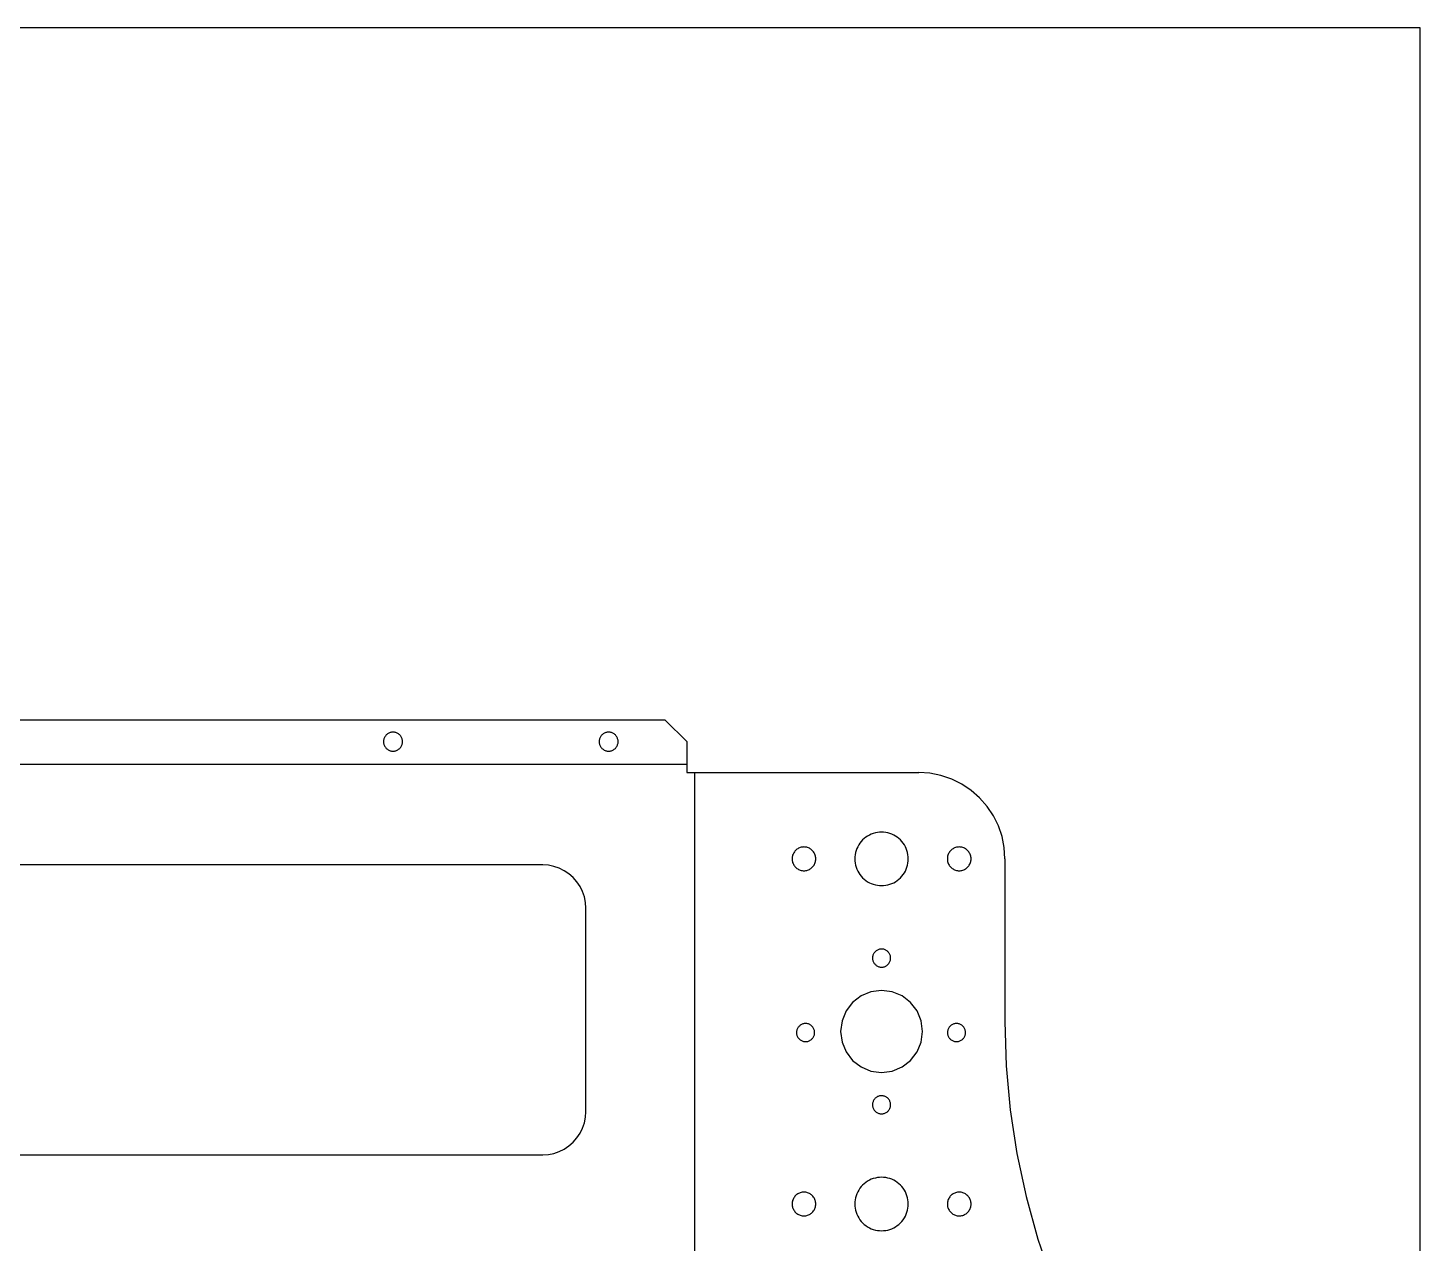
# Model space of a CAD drawing. Header units: millimetres. Extents: x -200 to 3600, y -1100 to 300.
# Drawn here: x 977.2 to 1300, y 18.3 to 300 of the extents above; entities that cross this region are included whole.
import ezdxf

# ---------------------------------------------------------------- set-up
doc = ezdxf.new("R2010")
doc.units = ezdxf.units.MM
doc.layers.get('0').update_dxf_attribs({"linetype": 'CONTINUOUS', "lineweight": 25, "true_color": 0xffffff})
doc.layers.add('Layer0', color=7, linetype='CONTINUOUS', true_color=0xffffff)

msp = doc.modelspace()

# ---------------------------------------------------------------- linework, layer by layer
for p, q in [((1300, 300), (600, 300)), ((1300, -1100), (1300, 300))]:
    msp.add_line(p, q)
at = {"layer": 'Layer0'}
for p, q in [((1124.95, 139.56), (748.15, 139.56)), ((1129.95, 134.56), (1124.95, 139.56)), ((1059.96, 135.71), (1059.87, 135.55)), ((1060.05, 135.85), (1059.96, 135.71)), ((1060.16, 135.98), (1060.05, 135.85)), ((1060.28, 136.11), (1060.16, 135.98)), ((1060.4, 136.23), (1060.28, 136.11)), ((1060.54, 136.34), (1060.4, 136.23)), ((1060.68, 136.43), (1060.54, 136.34)), ((1060.83, 136.52), (1060.68, 136.43)), ((1060.99, 136.59), (1060.83, 136.52)), ((1061.15, 136.65), (1060.99, 136.59)), ((1061.32, 136.7), (1061.15, 136.65)), ((1061.49, 136.73), (1061.32, 136.7)), ((1061.66, 136.75), (1061.49, 136.73)), ((1061.83, 136.76), (1061.66, 136.75)), ((1062, 136.75), (1061.83, 136.76)), ((1062.18, 136.73), (1062, 136.75)), ((1062.35, 136.7), (1062.18, 136.73)), ((1062.51, 136.65), (1062.35, 136.7)), ((1062.67, 136.59), (1062.51, 136.65)), ((1062.83, 136.52), (1062.67, 136.59)), ((1062.98, 136.43), (1062.83, 136.52)), ((1063.13, 136.34), (1062.98, 136.43)), ((1063.26, 136.23), (1063.13, 136.34)), ((1063.39, 136.11), (1063.26, 136.23)), ((1063.5, 135.98), (1063.39, 136.11)), ((1063.61, 135.85), (1063.5, 135.98)), ((1063.71, 135.71), (1063.61, 135.85)), ((1063.79, 135.55), (1063.71, 135.71)), ((1109.96, 135.71), (1109.87, 135.55)), ((1110.05, 135.85), (1109.96, 135.71)), ((1110.16, 135.98), (1110.05, 135.85)), ((1110.28, 136.11), (1110.16, 135.98)), ((1110.4, 136.23), (1110.28, 136.11)), ((1110.54, 136.34), (1110.4, 136.23)), ((1110.68, 136.43), (1110.54, 136.34)), ((1110.83, 136.52), (1110.68, 136.43)), ((1110.99, 136.59), (1110.83, 136.52)), ((1111.15, 136.65), (1110.99, 136.59)), ((1111.32, 136.7), (1111.15, 136.65)), ((1111.49, 136.73), (1111.32, 136.7)), ((1111.66, 136.75), (1111.49, 136.73)), ((1111.83, 136.76), (1111.66, 136.75)), ((1112, 136.75), (1111.83, 136.76)), ((1112.18, 136.73), (1112, 136.75)), ((1112.35, 136.7), (1112.18, 136.73)), ((1112.51, 136.65), (1112.35, 136.7)), ((1112.67, 136.59), (1112.51, 136.65)), ((1112.83, 136.52), (1112.67, 136.59)), ((1112.98, 136.43), (1112.83, 136.52)), ((1113.13, 136.34), (1112.98, 136.43)), ((1113.26, 136.23), (1113.13, 136.34)), ((1113.39, 136.11), (1113.26, 136.23)), ((1113.5, 135.98), (1113.39, 136.11)), ((1113.61, 135.85), (1113.5, 135.98)), ((1113.71, 135.71), (1113.61, 135.85)), ((1113.79, 135.55), (1113.71, 135.71)), ((1059.64, 134.73), (1059.63, 134.56)), ((1059.63, 134.56), (1059.64, 134.38)), ((1059.66, 134.9), (1059.64, 134.73)), ((1059.64, 134.38), (1059.66, 134.21)), ((1059.69, 135.07), (1059.66, 134.9)), ((1059.66, 134.21), (1059.69, 134.04)), ((1059.74, 135.24), (1059.69, 135.07)), ((1059.69, 134.04), (1059.74, 133.88)), ((1059.8, 135.4), (1059.74, 135.24)), ((1059.74, 133.88), (1059.8, 133.71)), ((1059.87, 135.55), (1059.8, 135.4)), ((1059.8, 133.71), (1059.87, 133.56)), ((1059.87, 133.56), (1059.96, 133.41)), ((1059.96, 133.41), (1060.05, 133.26)), ((1060.05, 133.26), (1060.16, 133.13)), ((1060.16, 133.13), (1060.28, 133)), ((1060.28, 133), (1060.4, 132.88)), ((1060.4, 132.88), (1060.54, 132.78)), ((1060.54, 132.78), (1060.68, 132.68)), ((1060.68, 132.68), (1060.83, 132.6)), ((1060.83, 132.6), (1060.99, 132.52)), ((1060.99, 132.52), (1061.15, 132.46)), ((1061.15, 132.46), (1061.32, 132.42)), ((1061.32, 132.42), (1061.49, 132.38)), ((1061.49, 132.38), (1061.66, 132.36)), ((1062, 132.36), (1062.18, 132.38)), ((1062.18, 132.38), (1062.35, 132.42)), ((1062.35, 132.42), (1062.51, 132.46)), ((1062.51, 132.46), (1062.67, 132.52)), ((1062.67, 132.52), (1062.83, 132.6)), ((1062.83, 132.6), (1062.98, 132.68)), ((1062.98, 132.68), (1063.13, 132.78)), ((1063.13, 132.78), (1063.26, 132.88)), ((1063.26, 132.88), (1063.39, 133)), ((1063.39, 133), (1063.5, 133.13)), ((1063.5, 133.13), (1063.61, 133.26)), ((1063.61, 133.26), (1063.71, 133.41)), ((1063.71, 133.41), (1063.79, 133.56)), ((1063.86, 135.4), (1063.79, 135.55)), ((1063.79, 133.56), (1063.86, 133.71)), ((1063.92, 135.24), (1063.86, 135.4)), ((1063.86, 133.71), (1063.92, 133.88)), ((1063.97, 135.07), (1063.92, 135.24)), ((1063.92, 133.88), (1063.97, 134.04)), ((1064, 134.9), (1063.97, 135.07)), ((1063.97, 134.04), (1064, 134.21)), ((1064.03, 134.73), (1064, 134.9)), ((1064, 134.21), (1064.03, 134.38)), ((1064.03, 134.56), (1064.03, 134.73)), ((1064.03, 134.38), (1064.03, 134.56)), ((1109.64, 134.73), (1109.63, 134.56)), ((1109.63, 134.56), (1109.64, 134.38)), ((1109.66, 134.9), (1109.64, 134.73)), ((1109.64, 134.38), (1109.66, 134.21)), ((1109.69, 135.07), (1109.66, 134.9)), ((1109.66, 134.21), (1109.69, 134.04)), ((1109.74, 135.24), (1109.69, 135.07)), ((1109.69, 134.04), (1109.74, 133.88)), ((1109.8, 135.4), (1109.74, 135.24)), ((1109.74, 133.88), (1109.8, 133.71)), ((1109.87, 135.55), (1109.8, 135.4)), ((1109.8, 133.71), (1109.87, 133.56)), ((1109.87, 133.56), (1109.96, 133.41)), ((1109.96, 133.41), (1110.05, 133.26)), ((1110.05, 133.26), (1110.16, 133.13)), ((1110.16, 133.13), (1110.28, 133)), ((1110.28, 133), (1110.4, 132.88)), ((1110.4, 132.88), (1110.54, 132.78)), ((1110.54, 132.78), (1110.68, 132.68)), ((1110.68, 132.68), (1110.83, 132.6)), ((1110.83, 132.6), (1110.99, 132.52)), ((1110.99, 132.52), (1111.15, 132.46)), ((1111.15, 132.46), (1111.32, 132.42)), ((1111.32, 132.42), (1111.49, 132.38)), ((1111.49, 132.38), (1111.66, 132.36)), ((1112, 132.36), (1112.18, 132.38)), ((1112.18, 132.38), (1112.35, 132.42)), ((1112.35, 132.42), (1112.51, 132.46)), ((1112.51, 132.46), (1112.67, 132.52)), ((1112.67, 132.52), (1112.83, 132.6)), ((1112.83, 132.6), (1112.98, 132.68)), ((1112.98, 132.68), (1113.13, 132.78)), ((1113.13, 132.78), (1113.26, 132.88)), ((1113.26, 132.88), (1113.39, 133)), ((1113.39, 133), (1113.5, 133.13)), ((1113.5, 133.13), (1113.61, 133.26)), ((1113.61, 133.26), (1113.71, 133.41)), ((1113.71, 133.41), (1113.79, 133.56)), ((1113.86, 135.4), (1113.79, 135.55)), ((1113.79, 133.56), (1113.86, 133.71)), ((1113.92, 135.24), (1113.86, 135.4)), ((1113.86, 133.71), (1113.92, 133.88)), ((1113.97, 135.07), (1113.92, 135.24)), ((1113.92, 133.88), (1113.97, 134.04)), ((1114, 134.9), (1113.97, 135.07)), ((1113.97, 134.04), (1114, 134.21)), ((1114.03, 134.73), (1114, 134.9)), ((1114, 134.21), (1114.03, 134.38)), ((1114.03, 134.56), (1114.03, 134.73)), ((1114.03, 134.38), (1114.03, 134.56)), ((1129.95, 134.56), (1129.95, 129.27)), ((1129.95, 129.27), (743.15, 129.27)), ((1061.66, 132.36), (1061.83, 132.36)), ((1061.83, 132.36), (1062, 132.36)), ((1111.66, 132.36), (1111.83, 132.36)), ((1111.83, 132.36), (1112, 132.36)), ((1129.95, 129.27), (1129.95, 127.39)), ((1129.95, 127.39), (1131.83, 127.39)), ((1131.83, -222.61), (1131.83, 127.39)), ((1131.83, 127.39), (1183.72, 127.39)), ((1186.33, 127.22), (1183.72, 127.39)), ((1188.89, 126.7), (1186.33, 127.22)), ((1191.37, 125.86), (1188.89, 126.7)), ((1193.72, 124.71), (1191.37, 125.86)), ((1195.89, 123.25), (1193.72, 124.71)), ((1197.86, 121.53), (1195.89, 123.25)), ((1199.58, 119.56), (1197.86, 121.53)), ((1201.04, 117.39), (1199.58, 119.56)), ((1202.19, 115.04), (1201.04, 117.39)), ((1172.74, 113.11), (1172.3, 112.91)), ((1173.2, 113.28), (1172.74, 113.11)), ((1173.67, 113.41), (1173.2, 113.28)), ((1174.15, 113.51), (1173.67, 113.41)), ((1174.63, 113.57), (1174.15, 113.51)), ((1175.12, 113.59), (1174.63, 113.57)), ((1175.6, 113.57), (1175.12, 113.59)), ((1176.09, 113.51), (1175.6, 113.57)), ((1176.56, 113.41), (1176.09, 113.51)), ((1177.03, 113.28), (1176.56, 113.41)), ((1177.49, 113.11), (1177.03, 113.28)), ((1177.93, 112.91), (1177.49, 113.11)), ((1203.04, 112.56), (1202.19, 115.04)), ((1155.87, 109.84), (1155.68, 109.73)), ((1156.06, 109.93), (1155.87, 109.84)), ((1156.27, 110), (1156.06, 109.93)), ((1156.47, 110.06), (1156.27, 110)), ((1156.69, 110.1), (1156.47, 110.06)), ((1156.9, 110.13), (1156.69, 110.1)), ((1157.12, 110.14), (1156.9, 110.13)), ((1157.33, 110.13), (1157.12, 110.14)), ((1157.55, 110.1), (1157.33, 110.13)), ((1157.76, 110.06), (1157.55, 110.1)), ((1157.97, 110), (1157.76, 110.06)), ((1158.17, 109.93), (1157.97, 110)), ((1158.37, 109.84), (1158.17, 109.93)), ((1158.55, 109.73), (1158.37, 109.84)), ((1169.59, 110.2), (1169.39, 109.76)), ((1169.83, 110.63), (1169.59, 110.2)), ((1170.1, 111.03), (1169.83, 110.63)), ((1170.4, 111.41), (1170.1, 111.03)), ((1170.73, 111.77), (1170.4, 111.41)), ((1171.09, 112.1), (1170.73, 111.77)), ((1171.47, 112.4), (1171.09, 112.1)), ((1171.88, 112.67), (1171.47, 112.4)), ((1172.3, 112.91), (1171.88, 112.67)), ((1178.36, 112.67), (1177.93, 112.91)), ((1178.76, 112.4), (1178.36, 112.67)), ((1179.14, 112.1), (1178.76, 112.4)), ((1179.5, 111.77), (1179.14, 112.1)), ((1179.83, 111.41), (1179.5, 111.77)), ((1180.13, 111.03), (1179.83, 111.41)), ((1180.4, 110.63), (1180.13, 111.03)), ((1180.64, 110.2), (1180.4, 110.63)), ((1180.85, 109.76), (1180.64, 110.2)), ((1191.87, 109.84), (1191.68, 109.73)), ((1192.06, 109.93), (1191.87, 109.84)), ((1192.27, 110), (1192.06, 109.93)), ((1192.47, 110.06), (1192.27, 110)), ((1192.69, 110.1), (1192.47, 110.06)), ((1192.9, 110.13), (1192.69, 110.1)), ((1193.12, 110.14), (1192.9, 110.13)), ((1193.33, 110.13), (1193.12, 110.14)), ((1193.55, 110.1), (1193.33, 110.13)), ((1193.76, 110.06), (1193.55, 110.1)), ((1193.97, 110), (1193.76, 110.06)), ((1194.17, 109.93), (1193.97, 110)), ((1194.37, 109.84), (1194.17, 109.93)), ((1194.55, 109.73), (1194.37, 109.84)), ((1203.55, 110), (1203.04, 112.56)), ((1203.72, 107.39), (1203.55, 110)), ((1154.38, 107.6), (1154.37, 107.39)), ((1154.37, 107.39), (1154.38, 107.17)), ((1154.4, 107.82), (1154.38, 107.6)), ((1154.38, 107.17), (1154.4, 106.96)), ((1154.44, 108.03), (1154.4, 107.82)), ((1154.4, 106.96), (1154.44, 106.74)), ((1154.5, 108.24), (1154.44, 108.03)), ((1154.44, 106.74), (1154.5, 106.54)), ((1154.58, 108.44), (1154.5, 108.24)), ((1154.67, 108.63), (1154.58, 108.44)), ((1154.77, 108.82), (1154.67, 108.63)), ((1154.89, 109), (1154.77, 108.82)), ((1155.03, 109.17), (1154.89, 109)), ((1155.17, 109.33), (1155.03, 109.17)), ((1155.33, 109.48), (1155.17, 109.33)), ((1155.5, 109.61), (1155.33, 109.48)), ((1155.68, 109.73), (1155.5, 109.61)), ((1158.73, 109.61), (1158.55, 109.73)), ((1158.9, 109.48), (1158.73, 109.61)), ((1159.06, 109.33), (1158.9, 109.48)), ((1159.21, 109.17), (1159.06, 109.33)), ((1159.34, 109), (1159.21, 109.17)), ((1159.46, 108.82), (1159.34, 109)), ((1159.57, 108.63), (1159.46, 108.82)), ((1159.66, 108.44), (1159.57, 108.63)), ((1159.73, 108.24), (1159.66, 108.44)), ((1159.79, 108.03), (1159.73, 108.24)), ((1159.73, 106.54), (1159.79, 106.74)), ((1159.83, 107.82), (1159.79, 108.03)), ((1159.79, 106.74), (1159.83, 106.96)), ((1159.86, 107.6), (1159.83, 107.82)), ((1159.83, 106.96), (1159.86, 107.17)), ((1159.87, 107.39), (1159.86, 107.6)), ((1159.86, 107.17), (1159.87, 107.39)), ((1168.94, 107.87), (1168.92, 107.39)), ((1168.92, 107.39), (1168.94, 106.9)), ((1168.99, 108.36), (1168.94, 107.87)), ((1168.94, 106.9), (1168.99, 106.42)), ((1169.09, 108.83), (1168.99, 108.36)), ((1169.22, 109.3), (1169.09, 108.83)), ((1169.39, 109.76), (1169.22, 109.3)), ((1181.01, 109.3), (1180.85, 109.76)), ((1181.15, 108.83), (1181.01, 109.3)), ((1181.24, 108.36), (1181.15, 108.83)), ((1181.3, 107.87), (1181.24, 108.36)), ((1181.24, 106.42), (1181.3, 106.9)), ((1181.32, 107.39), (1181.3, 107.87)), ((1181.3, 106.9), (1181.32, 107.39)), ((1190.38, 107.6), (1190.37, 107.39)), ((1190.37, 107.39), (1190.38, 107.17)), ((1190.4, 107.82), (1190.38, 107.6)), ((1190.38, 107.17), (1190.4, 106.96)), ((1190.44, 108.03), (1190.4, 107.82)), ((1190.4, 106.96), (1190.44, 106.74)), ((1190.5, 108.24), (1190.44, 108.03)), ((1190.44, 106.74), (1190.5, 106.54)), ((1190.58, 108.44), (1190.5, 108.24)), ((1190.67, 108.63), (1190.58, 108.44)), ((1190.77, 108.82), (1190.67, 108.63)), ((1190.89, 109), (1190.77, 108.82)), ((1191.03, 109.17), (1190.89, 109)), ((1191.17, 109.33), (1191.03, 109.17)), ((1191.33, 109.48), (1191.17, 109.33)), ((1191.5, 109.61), (1191.33, 109.48)), ((1191.68, 109.73), (1191.5, 109.61)), ((1194.73, 109.61), (1194.55, 109.73)), ((1194.9, 109.48), (1194.73, 109.61)), ((1195.06, 109.33), (1194.9, 109.48)), ((1195.21, 109.17), (1195.06, 109.33)), ((1195.34, 109), (1195.21, 109.17)), ((1195.46, 108.82), (1195.34, 109)), ((1195.57, 108.63), (1195.46, 108.82)), ((1195.66, 108.44), (1195.57, 108.63)), ((1195.73, 108.24), (1195.66, 108.44)), ((1195.79, 108.03), (1195.73, 108.24)), ((1195.73, 106.54), (1195.79, 106.74)), ((1195.83, 107.82), (1195.79, 108.03)), ((1195.79, 106.74), (1195.83, 106.96)), ((1195.86, 107.6), (1195.83, 107.82)), ((1195.83, 106.96), (1195.86, 107.17)), ((1195.87, 107.39), (1195.86, 107.6)), ((1195.86, 107.17), (1195.87, 107.39)), ((1203.72, 107.39), (1203.72, 69.67)), ((1096.55, 105.99), (776.55, 105.99)), ((1097.85, 105.9), (1096.55, 105.99)), ((1099.14, 105.65), (1097.85, 105.9)), ((1100.37, 105.22), (1099.14, 105.65)), ((1101.55, 104.65), (1100.37, 105.22)), ((1102.63, 103.92), (1101.55, 104.65)), ((1103.62, 103.06), (1102.63, 103.92)), ((1154.5, 106.54), (1154.58, 106.33)), ((1154.58, 106.33), (1154.67, 106.14)), ((1154.67, 106.14), (1154.77, 105.95)), ((1154.77, 105.95), (1154.89, 105.77)), ((1154.89, 105.77), (1155.03, 105.6)), ((1155.03, 105.6), (1155.17, 105.44)), ((1155.17, 105.44), (1155.33, 105.3)), ((1155.33, 105.3), (1155.5, 105.16)), ((1155.5, 105.16), (1155.68, 105.04)), ((1155.68, 105.04), (1155.87, 104.94)), ((1155.87, 104.94), (1156.06, 104.85)), ((1156.06, 104.85), (1156.27, 104.77)), ((1156.27, 104.77), (1156.47, 104.71)), ((1156.47, 104.71), (1156.69, 104.67)), ((1156.69, 104.67), (1156.9, 104.64)), ((1156.9, 104.64), (1157.12, 104.64)), ((1157.12, 104.64), (1157.33, 104.64)), ((1157.33, 104.64), (1157.55, 104.67)), ((1157.55, 104.67), (1157.76, 104.71)), ((1157.76, 104.71), (1157.97, 104.77)), ((1157.97, 104.77), (1158.17, 104.85)), ((1158.17, 104.85), (1158.37, 104.94)), ((1158.37, 104.94), (1158.55, 105.04)), ((1158.55, 105.04), (1158.73, 105.16)), ((1158.73, 105.16), (1158.9, 105.3)), ((1158.9, 105.3), (1159.06, 105.44)), ((1159.06, 105.44), (1159.21, 105.6)), ((1159.21, 105.6), (1159.34, 105.77)), ((1159.34, 105.77), (1159.46, 105.95)), ((1159.46, 105.95), (1159.57, 106.14)), ((1159.57, 106.14), (1159.66, 106.33)), ((1159.66, 106.33), (1159.73, 106.54)), ((1168.99, 106.42), (1169.09, 105.94)), ((1169.09, 105.94), (1169.22, 105.47)), ((1169.22, 105.47), (1169.39, 105.01)), ((1169.39, 105.01), (1169.59, 104.57)), ((1169.59, 104.57), (1169.83, 104.15)), ((1169.83, 104.15), (1170.1, 103.74)), ((1170.1, 103.74), (1170.4, 103.36)), ((1170.4, 103.36), (1170.73, 103)), ((1179.5, 103), (1179.83, 103.36)), ((1179.83, 103.36), (1180.13, 103.74)), ((1180.13, 103.74), (1180.4, 104.15)), ((1180.4, 104.15), (1180.64, 104.57)), ((1180.64, 104.57), (1180.85, 105.01)), ((1180.85, 105.01), (1181.01, 105.47)), ((1181.01, 105.47), (1181.15, 105.94)), ((1181.15, 105.94), (1181.24, 106.42)), ((1190.5, 106.54), (1190.58, 106.33)), ((1190.58, 106.33), (1190.67, 106.14)), ((1190.67, 106.14), (1190.77, 105.95)), ((1190.77, 105.95), (1190.89, 105.77)), ((1190.89, 105.77), (1191.03, 105.6)), ((1191.03, 105.6), (1191.17, 105.44)), ((1191.17, 105.44), (1191.33, 105.3)), ((1191.33, 105.3), (1191.5, 105.16)), ((1191.5, 105.16), (1191.68, 105.04)), ((1191.68, 105.04), (1191.87, 104.94)), ((1191.87, 104.94), (1192.06, 104.85)), ((1192.06, 104.85), (1192.27, 104.77)), ((1192.27, 104.77), (1192.47, 104.71)), ((1192.47, 104.71), (1192.69, 104.67)), ((1192.69, 104.67), (1192.9, 104.64)), ((1192.9, 104.64), (1193.12, 104.64)), ((1193.12, 104.64), (1193.33, 104.64)), ((1193.33, 104.64), (1193.55, 104.67)), ((1193.55, 104.67), (1193.76, 104.71)), ((1193.76, 104.71), (1193.97, 104.77)), ((1193.97, 104.77), (1194.17, 104.85)), ((1194.17, 104.85), (1194.37, 104.94)), ((1194.37, 104.94), (1194.55, 105.04)), ((1194.55, 105.04), (1194.73, 105.16)), ((1194.73, 105.16), (1194.9, 105.3)), ((1194.9, 105.3), (1195.06, 105.44)), ((1195.06, 105.44), (1195.21, 105.6)), ((1195.21, 105.6), (1195.34, 105.77)), ((1195.34, 105.77), (1195.46, 105.95)), ((1195.46, 105.95), (1195.57, 106.14)), ((1195.57, 106.14), (1195.66, 106.33)), ((1195.66, 106.33), (1195.73, 106.54)), ((1104.48, 102.07), (1103.62, 103.06)), ((1105.21, 100.99), (1104.48, 102.07)), ((1105.79, 99.81), (1105.21, 100.99)), ((1170.73, 103), (1171.09, 102.67)), ((1171.09, 102.67), (1171.47, 102.37)), ((1171.47, 102.37), (1171.88, 102.1)), ((1171.88, 102.1), (1172.3, 101.86)), ((1172.3, 101.86), (1172.74, 101.66)), ((1172.74, 101.66), (1173.2, 101.49)), ((1173.2, 101.49), (1173.67, 101.36)), ((1173.67, 101.36), (1174.15, 101.26)), ((1174.15, 101.26), (1174.63, 101.21)), ((1174.63, 101.21), (1175.12, 101.19)), ((1175.12, 101.19), (1175.6, 101.21)), ((1175.6, 101.21), (1176.09, 101.26)), ((1176.09, 101.26), (1176.56, 101.36)), ((1176.56, 101.36), (1177.03, 101.49)), ((1177.03, 101.49), (1177.49, 101.66)), ((1177.49, 101.66), (1177.93, 101.86)), ((1177.93, 101.86), (1178.36, 102.1)), ((1178.36, 102.1), (1178.76, 102.37)), ((1178.76, 102.37), (1179.14, 102.67)), ((1179.14, 102.67), (1179.5, 103)), ((1106.21, 98.57), (1105.79, 99.81)), ((1106.46, 97.29), (1106.21, 98.57)), ((1106.55, 95.99), (1106.46, 97.29)), ((1106.55, 48.79), (1106.55, 95.99)), ((1173.04, 84.71), (1173.02, 84.55)), ((1173.02, 84.55), (1173.02, 84.39)), ((1173.02, 84.39), (1173.02, 84.22)), ((1173.02, 84.22), (1173.04, 84.06)), ((1173.07, 84.88), (1173.04, 84.71)), ((1173.04, 84.06), (1173.07, 83.9)), ((1173.12, 85.04), (1173.07, 84.88)), ((1173.18, 85.19), (1173.12, 85.04)), ((1173.25, 85.34), (1173.18, 85.19)), ((1173.33, 85.48), (1173.25, 85.34)), ((1173.42, 85.62), (1173.33, 85.48)), ((1173.52, 85.75), (1173.42, 85.62)), ((1173.63, 85.87), (1173.52, 85.75)), ((1173.75, 85.98), (1173.63, 85.87)), ((1173.88, 86.09), (1173.75, 85.98)), ((1174.02, 86.18), (1173.88, 86.09)), ((1174.16, 86.26), (1174.02, 86.18)), ((1174.31, 86.33), (1174.16, 86.26)), ((1174.47, 86.38), (1174.31, 86.33)), ((1174.63, 86.43), (1174.47, 86.38)), ((1174.79, 86.46), (1174.63, 86.43)), ((1174.95, 86.48), (1174.79, 86.46)), ((1175.12, 86.49), (1174.95, 86.48)), ((1175.28, 86.48), (1175.12, 86.49)), ((1175.45, 86.46), (1175.28, 86.48)), ((1175.61, 86.43), (1175.45, 86.46)), ((1175.77, 86.38), (1175.61, 86.43)), ((1175.92, 86.33), (1175.77, 86.38)), ((1176.07, 86.26), (1175.92, 86.33)), ((1176.21, 86.18), (1176.07, 86.26)), ((1176.35, 86.09), (1176.21, 86.18)), ((1176.48, 85.98), (1176.35, 86.09)), ((1176.6, 85.87), (1176.48, 85.98)), ((1176.71, 85.75), (1176.6, 85.87)), ((1176.82, 85.62), (1176.71, 85.75)), ((1176.91, 85.48), (1176.82, 85.62)), ((1176.99, 85.34), (1176.91, 85.48)), ((1177.06, 85.19), (1176.99, 85.34)), ((1177.11, 85.04), (1177.06, 85.19)), ((1177.16, 84.88), (1177.11, 85.04)), ((1177.19, 84.71), (1177.16, 84.88)), ((1177.16, 83.9), (1177.19, 84.06)), ((1177.21, 84.55), (1177.19, 84.71)), ((1177.19, 84.06), (1177.21, 84.22)), ((1177.22, 84.39), (1177.21, 84.55)), ((1177.21, 84.22), (1177.22, 84.39)), ((1173.07, 83.9), (1173.12, 83.74)), ((1173.12, 83.74), (1173.18, 83.58)), ((1173.18, 83.58), (1173.25, 83.43)), ((1173.25, 83.43), (1173.33, 83.29)), ((1173.33, 83.29), (1173.42, 83.15)), ((1173.42, 83.15), (1173.52, 83.02)), ((1173.52, 83.02), (1173.63, 82.9)), ((1173.63, 82.9), (1173.75, 82.79)), ((1173.75, 82.79), (1173.88, 82.69)), ((1173.88, 82.69), (1174.02, 82.6)), ((1174.02, 82.6), (1174.16, 82.52)), ((1174.16, 82.52), (1174.31, 82.45)), ((1174.31, 82.45), (1174.47, 82.39)), ((1174.47, 82.39), (1174.63, 82.34)), ((1174.63, 82.34), (1174.79, 82.31)), ((1174.79, 82.31), (1174.95, 82.29)), ((1174.95, 82.29), (1175.12, 82.29)), ((1175.12, 82.29), (1175.28, 82.29)), ((1175.28, 82.29), (1175.45, 82.31)), ((1175.45, 82.31), (1175.61, 82.34)), ((1175.61, 82.34), (1175.77, 82.39)), ((1175.77, 82.39), (1175.92, 82.45)), ((1175.92, 82.45), (1176.07, 82.52)), ((1176.07, 82.52), (1176.21, 82.6)), ((1176.21, 82.6), (1176.35, 82.69)), ((1176.35, 82.69), (1176.48, 82.79)), ((1176.48, 82.79), (1176.6, 82.9)), ((1176.6, 82.9), (1176.71, 83.02)), ((1176.71, 83.02), (1176.82, 83.15)), ((1176.82, 83.15), (1176.91, 83.29)), ((1176.91, 83.29), (1176.99, 83.43)), ((1176.99, 83.43), (1177.06, 83.58)), ((1177.06, 83.58), (1177.11, 83.74)), ((1177.11, 83.74), (1177.16, 83.9)), ((1170.37, 75.61), (1168.4, 74.1)), ((1172.66, 76.56), (1170.37, 75.61)), ((1175.12, 76.89), (1172.66, 76.56)), ((1177.58, 76.56), (1175.12, 76.89)), ((1179.87, 75.61), (1177.58, 76.56)), ((1181.83, 74.1), (1179.87, 75.61)), ((1166.89, 72.14), (1165.94, 69.84)), ((1168.4, 74.1), (1166.89, 72.14)), ((1183.34, 72.14), (1181.83, 74.1)), ((1184.29, 69.84), (1183.34, 72.14)), ((1155.55, 67.93), (1155.49, 67.77)), ((1155.62, 68.08), (1155.55, 67.93)), ((1155.7, 68.22), (1155.62, 68.08)), ((1155.79, 68.36), (1155.7, 68.22)), ((1155.9, 68.49), (1155.79, 68.36)), ((1156.01, 68.61), (1155.9, 68.49)), ((1156.13, 68.72), (1156.01, 68.61)), ((1156.26, 68.82), (1156.13, 68.72)), ((1156.39, 68.91), (1156.26, 68.82)), ((1156.54, 68.99), (1156.39, 68.91)), ((1156.69, 69.06), (1156.54, 68.99)), ((1156.84, 69.12), (1156.69, 69.06)), ((1157, 69.16), (1156.84, 69.12)), ((1157.16, 69.2), (1157, 69.16)), ((1157.33, 69.22), (1157.16, 69.2)), ((1157.49, 69.22), (1157.33, 69.22)), ((1157.66, 69.22), (1157.49, 69.22)), ((1157.82, 69.2), (1157.66, 69.22)), ((1157.98, 69.16), (1157.82, 69.2)), ((1158.14, 69.12), (1157.98, 69.16)), ((1158.3, 69.06), (1158.14, 69.12)), ((1158.45, 68.99), (1158.3, 69.06)), ((1158.59, 68.91), (1158.45, 68.99)), ((1158.73, 68.82), (1158.59, 68.91)), ((1158.86, 68.72), (1158.73, 68.82)), ((1158.98, 68.61), (1158.86, 68.72)), ((1159.09, 68.49), (1158.98, 68.61)), ((1159.19, 68.36), (1159.09, 68.49)), ((1159.28, 68.22), (1159.19, 68.36)), ((1159.36, 68.08), (1159.28, 68.22)), ((1159.43, 67.93), (1159.36, 68.08)), ((1159.49, 67.77), (1159.43, 67.93)), ((1165.94, 69.84), (1165.62, 67.39)), ((1184.62, 67.39), (1184.29, 69.84)), ((1190.55, 67.93), (1190.49, 67.77)), ((1190.62, 68.08), (1190.55, 67.93)), ((1190.7, 68.22), (1190.62, 68.08)), ((1190.79, 68.36), (1190.7, 68.22)), ((1190.9, 68.49), (1190.79, 68.36)), ((1191.01, 68.61), (1190.9, 68.49)), ((1191.13, 68.72), (1191.01, 68.61)), ((1191.26, 68.82), (1191.13, 68.72)), ((1191.39, 68.91), (1191.26, 68.82)), ((1191.54, 68.99), (1191.39, 68.91)), ((1191.69, 69.06), (1191.54, 68.99)), ((1191.84, 69.12), (1191.69, 69.06)), ((1192, 69.16), (1191.84, 69.12)), ((1192.16, 69.2), (1192, 69.16)), ((1192.33, 69.22), (1192.16, 69.2)), ((1192.49, 69.22), (1192.33, 69.22)), ((1192.66, 69.22), (1192.49, 69.22)), ((1192.82, 69.2), (1192.66, 69.22)), ((1192.98, 69.16), (1192.82, 69.2)), ((1193.14, 69.12), (1192.98, 69.16)), ((1193.3, 69.06), (1193.14, 69.12)), ((1193.45, 68.99), (1193.3, 69.06)), ((1193.59, 68.91), (1193.45, 68.99)), ((1193.73, 68.82), (1193.59, 68.91)), ((1193.86, 68.72), (1193.73, 68.82)), ((1193.98, 68.61), (1193.86, 68.72)), ((1194.09, 68.49), (1193.98, 68.61)), ((1194.19, 68.36), (1194.09, 68.49)), ((1194.28, 68.22), (1194.19, 68.36)), ((1194.36, 68.08), (1194.28, 68.22)), ((1194.43, 67.93), (1194.36, 68.08)), ((1194.49, 67.77), (1194.43, 67.93)), ((1203.72, 69.67), (1204.03, 59.44)), ((1155.4, 67.29), (1155.39, 67.12)), ((1155.39, 67.12), (1155.4, 66.96)), ((1155.42, 67.45), (1155.4, 67.29)), ((1155.4, 66.96), (1155.42, 66.79)), ((1155.45, 67.61), (1155.42, 67.45)), ((1155.42, 66.79), (1155.45, 66.63)), ((1155.49, 67.77), (1155.45, 67.61)), ((1155.45, 66.63), (1155.49, 66.47)), ((1155.49, 66.47), (1155.55, 66.32)), ((1155.55, 66.32), (1155.62, 66.17)), ((1155.62, 66.17), (1155.7, 66.02)), ((1155.7, 66.02), (1155.79, 65.89)), ((1155.79, 65.89), (1155.9, 65.76)), ((1155.9, 65.76), (1156.01, 65.64)), ((1156.01, 65.64), (1156.13, 65.53)), ((1156.13, 65.53), (1156.26, 65.42)), ((1156.26, 65.42), (1156.39, 65.33)), ((1156.39, 65.33), (1156.54, 65.25)), ((1156.54, 65.25), (1156.69, 65.18)), ((1156.69, 65.18), (1156.84, 65.12)), ((1156.84, 65.12), (1157, 65.08)), ((1157, 65.08), (1157.16, 65.05)), ((1157.16, 65.05), (1157.33, 65.03)), ((1157.33, 65.03), (1157.49, 65.02)), ((1157.49, 65.02), (1157.66, 65.03)), ((1157.66, 65.03), (1157.82, 65.05)), ((1157.82, 65.05), (1157.98, 65.08)), ((1157.98, 65.08), (1158.14, 65.12)), ((1158.14, 65.12), (1158.3, 65.18)), ((1158.3, 65.18), (1158.45, 65.25)), ((1158.45, 65.25), (1158.59, 65.33)), ((1158.59, 65.33), (1158.73, 65.42)), ((1158.73, 65.42), (1158.86, 65.53)), ((1158.86, 65.53), (1158.98, 65.64)), ((1158.98, 65.64), (1159.09, 65.76)), ((1159.09, 65.76), (1159.19, 65.89)), ((1159.19, 65.89), (1159.28, 66.02)), ((1159.28, 66.02), (1159.36, 66.17)), ((1159.36, 66.17), (1159.43, 66.32)), ((1159.43, 66.32), (1159.49, 66.47)), ((1159.53, 67.61), (1159.49, 67.77)), ((1159.49, 66.47), (1159.53, 66.63)), ((1159.57, 67.45), (1159.53, 67.61)), ((1159.53, 66.63), (1159.57, 66.79)), ((1159.59, 67.29), (1159.57, 67.45)), ((1159.57, 66.79), (1159.59, 66.96)), ((1159.59, 67.12), (1159.59, 67.29)), ((1159.59, 66.96), (1159.59, 67.12)), ((1165.62, 67.39), (1165.94, 64.93)), ((1165.94, 64.93), (1166.89, 62.64)), ((1183.34, 62.64), (1184.29, 64.93)), ((1184.29, 64.93), (1184.62, 67.39)), ((1190.4, 67.29), (1190.39, 67.12)), ((1190.39, 67.12), (1190.4, 66.96)), ((1190.42, 67.45), (1190.4, 67.29)), ((1190.4, 66.96), (1190.42, 66.79)), ((1190.45, 67.61), (1190.42, 67.45)), ((1190.42, 66.79), (1190.45, 66.63)), ((1190.49, 67.77), (1190.45, 67.61)), ((1190.45, 66.63), (1190.49, 66.47)), ((1190.49, 66.47), (1190.55, 66.32)), ((1190.55, 66.32), (1190.62, 66.17)), ((1190.62, 66.17), (1190.7, 66.02)), ((1190.7, 66.02), (1190.79, 65.89)), ((1190.79, 65.89), (1190.9, 65.76)), ((1190.9, 65.76), (1191.01, 65.64)), ((1191.01, 65.64), (1191.13, 65.53)), ((1191.13, 65.53), (1191.26, 65.42)), ((1191.26, 65.42), (1191.39, 65.33)), ((1191.39, 65.33), (1191.54, 65.25)), ((1191.54, 65.25), (1191.69, 65.18)), ((1191.69, 65.18), (1191.84, 65.12)), ((1191.84, 65.12), (1192, 65.08)), ((1192, 65.08), (1192.16, 65.05)), ((1192.16, 65.05), (1192.33, 65.03)), ((1192.33, 65.03), (1192.49, 65.02)), ((1192.49, 65.02), (1192.66, 65.03)), ((1192.66, 65.03), (1192.82, 65.05)), ((1192.82, 65.05), (1192.98, 65.08)), ((1192.98, 65.08), (1193.14, 65.12)), ((1193.14, 65.12), (1193.3, 65.18)), ((1193.3, 65.18), (1193.45, 65.25)), ((1193.45, 65.25), (1193.59, 65.33)), ((1193.59, 65.33), (1193.73, 65.42)), ((1193.73, 65.42), (1193.86, 65.53)), ((1193.86, 65.53), (1193.98, 65.64)), ((1193.98, 65.64), (1194.09, 65.76)), ((1194.09, 65.76), (1194.19, 65.89)), ((1194.19, 65.89), (1194.28, 66.02)), ((1194.28, 66.02), (1194.36, 66.17)), ((1194.36, 66.17), (1194.43, 66.32)), ((1194.43, 66.32), (1194.49, 66.47)), ((1194.53, 67.61), (1194.49, 67.77)), ((1194.49, 66.47), (1194.53, 66.63)), ((1194.57, 67.45), (1194.53, 67.61)), ((1194.53, 66.63), (1194.57, 66.79)), ((1194.59, 67.29), (1194.57, 67.45)), ((1194.57, 66.79), (1194.59, 66.96)), ((1194.59, 67.12), (1194.59, 67.29)), ((1194.59, 66.96), (1194.59, 67.12)), ((1166.89, 62.64), (1168.4, 60.67)), ((1181.83, 60.67), (1183.34, 62.64)), ((1168.4, 60.67), (1170.37, 59.16)), ((1170.37, 59.16), (1172.66, 58.21)), ((1172.66, 58.21), (1175.12, 57.89)), ((1175.12, 57.89), (1177.58, 58.21)), ((1177.58, 58.21), (1179.87, 59.16)), ((1179.87, 59.16), (1181.83, 60.67)), ((1204.03, 59.44), (1204.95, 49.25)), ((1173.53, 51.77), (1173.43, 51.64)), ((1173.65, 51.89), (1173.53, 51.77)), ((1173.77, 52), (1173.65, 51.89)), ((1173.9, 52.1), (1173.77, 52)), ((1174.04, 52.19), (1173.9, 52.1)), ((1174.18, 52.27), (1174.04, 52.19)), ((1174.33, 52.33), (1174.18, 52.27)), ((1174.49, 52.39), (1174.33, 52.33)), ((1174.65, 52.43), (1174.49, 52.39)), ((1174.81, 52.46), (1174.65, 52.43)), ((1174.97, 52.48), (1174.81, 52.46)), ((1175.14, 52.49), (1174.97, 52.48)), ((1175.3, 52.48), (1175.14, 52.49)), ((1175.47, 52.46), (1175.3, 52.48)), ((1175.63, 52.42), (1175.47, 52.46)), ((1175.79, 52.38), (1175.63, 52.42)), ((1175.94, 52.32), (1175.79, 52.38)), ((1176.09, 52.25), (1175.94, 52.32)), ((1176.23, 52.17), (1176.09, 52.25)), ((1176.37, 52.07), (1176.23, 52.17)), ((1176.5, 51.97), (1176.37, 52.07)), ((1176.62, 51.86), (1176.5, 51.97)), ((1176.73, 51.73), (1176.62, 51.86)), ((1176.83, 51.6), (1176.73, 51.73)), ((1106.46, 47.48), (1106.55, 48.79)), ((1173.03, 50.57), (1173.02, 50.41)), ((1173.02, 50.41), (1173.02, 50.24)), ((1173.02, 50.24), (1173.04, 50.08)), ((1173.05, 50.73), (1173.03, 50.57)), ((1173.04, 50.08), (1173.07, 49.92)), ((1173.08, 50.9), (1173.05, 50.73)), ((1173.07, 49.92), (1173.11, 49.76)), ((1173.13, 51.05), (1173.08, 50.9)), ((1173.11, 49.76), (1173.17, 49.6)), ((1173.18, 51.21), (1173.13, 51.05)), ((1173.17, 49.6), (1173.24, 49.45)), ((1173.26, 51.36), (1173.18, 51.21)), ((1173.24, 49.45), (1173.32, 49.31)), ((1173.34, 51.5), (1173.26, 51.36)), ((1173.32, 49.31), (1173.41, 49.17)), ((1173.43, 51.64), (1173.34, 51.5)), ((1173.41, 49.17), (1173.51, 49.04)), ((1173.51, 49.04), (1173.62, 48.92)), ((1173.62, 48.92), (1173.74, 48.8)), ((1173.74, 48.8), (1173.87, 48.7)), ((1173.87, 48.7), (1174, 48.61)), ((1174, 48.61), (1174.15, 48.52)), ((1174.15, 48.52), (1174.29, 48.45)), ((1174.29, 48.45), (1174.45, 48.4)), ((1175.75, 48.38), (1175.9, 48.44)), ((1175.9, 48.44), (1176.05, 48.51)), ((1176.05, 48.51), (1176.2, 48.59)), ((1176.2, 48.59), (1176.33, 48.68)), ((1176.33, 48.68), (1176.47, 48.78)), ((1176.47, 48.78), (1176.59, 48.89)), ((1176.59, 48.89), (1176.7, 49.01)), ((1176.7, 49.01), (1176.8, 49.14)), ((1176.8, 49.14), (1176.9, 49.27)), ((1176.92, 51.47), (1176.83, 51.6)), ((1176.9, 49.27), (1176.98, 49.41)), ((1177, 51.32), (1176.92, 51.47)), ((1176.98, 49.41), (1177.05, 49.56)), ((1177.06, 51.17), (1177, 51.32)), ((1177.05, 49.56), (1177.11, 49.72)), ((1177.12, 51.02), (1177.06, 51.17)), ((1177.11, 49.72), (1177.15, 49.88)), ((1177.16, 50.86), (1177.12, 51.02)), ((1177.15, 49.88), (1177.19, 50.04)), ((1177.19, 50.69), (1177.16, 50.86)), ((1177.21, 50.53), (1177.19, 50.69)), ((1177.19, 50.04), (1177.21, 50.2)), ((1177.22, 50.37), (1177.21, 50.53)), ((1177.21, 50.2), (1177.22, 50.37)), ((1204.95, 49.25), (1206.48, 39.12)), ((1105.79, 44.96), (1106.21, 46.2)), ((1106.21, 46.2), (1106.46, 47.48)), ((1174.45, 48.4), (1174.61, 48.35)), ((1174.61, 48.35), (1174.77, 48.32)), ((1174.77, 48.32), (1174.93, 48.29)), ((1174.93, 48.29), (1175.1, 48.29)), ((1175.1, 48.29), (1175.26, 48.29)), ((1175.26, 48.29), (1175.43, 48.31)), ((1175.43, 48.31), (1175.59, 48.34)), ((1175.59, 48.34), (1175.75, 48.38)), ((1103.62, 41.72), (1104.48, 42.7)), ((1104.48, 42.7), (1105.21, 43.79)), ((1105.21, 43.79), (1105.79, 44.96)), ((776.55, 38.79), (1096.55, 38.79)), ((1096.55, 38.79), (1097.85, 38.87)), ((1097.85, 38.87), (1099.14, 39.13)), ((1099.14, 39.13), (1100.37, 39.55)), ((1100.37, 39.55), (1101.55, 40.13)), ((1101.55, 40.13), (1102.63, 40.85)), ((1102.63, 40.85), (1103.62, 41.72)), ((1206.48, 39.12), (1208.63, 29.11)), ((1171.47, 32.4), (1171.09, 32.1)), ((1171.88, 32.67), (1171.47, 32.4)), ((1172.3, 32.91), (1171.88, 32.67)), ((1172.74, 33.11), (1172.3, 32.91)), ((1173.2, 33.28), (1172.74, 33.11)), ((1173.67, 33.41), (1173.2, 33.28)), ((1174.15, 33.51), (1173.67, 33.41)), ((1174.63, 33.57), (1174.15, 33.51)), ((1175.12, 33.59), (1174.63, 33.57)), ((1175.6, 33.57), (1175.12, 33.59)), ((1176.09, 33.51), (1175.6, 33.57)), ((1176.56, 33.41), (1176.09, 33.51)), ((1177.03, 33.28), (1176.56, 33.41)), ((1177.49, 33.11), (1177.03, 33.28)), ((1177.93, 32.91), (1177.49, 33.11)), ((1178.36, 32.67), (1177.93, 32.91)), ((1178.76, 32.4), (1178.36, 32.67)), ((1179.14, 32.1), (1178.76, 32.4)), ((1155.03, 29.17), (1154.89, 29)), ((1155.17, 29.33), (1155.03, 29.17)), ((1155.33, 29.48), (1155.17, 29.33)), ((1155.5, 29.61), (1155.33, 29.48)), ((1155.68, 29.73), (1155.5, 29.61)), ((1155.87, 29.84), (1155.68, 29.73)), ((1156.06, 29.93), (1155.87, 29.84)), ((1156.27, 30), (1156.06, 29.93)), ((1156.47, 30.06), (1156.27, 30)), ((1156.69, 30.1), (1156.47, 30.06)), ((1156.9, 30.13), (1156.69, 30.1)), ((1157.12, 30.14), (1156.9, 30.13)), ((1157.33, 30.13), (1157.12, 30.14)), ((1157.55, 30.1), (1157.33, 30.13)), ((1157.76, 30.06), (1157.55, 30.1)), ((1157.97, 30), (1157.76, 30.06)), ((1158.17, 29.93), (1157.97, 30)), ((1158.37, 29.84), (1158.17, 29.93)), ((1158.55, 29.73), (1158.37, 29.84)), ((1158.73, 29.61), (1158.55, 29.73)), ((1158.9, 29.48), (1158.73, 29.61)), ((1159.06, 29.33), (1158.9, 29.48)), ((1159.21, 29.17), (1159.06, 29.33)), ((1159.34, 29), (1159.21, 29.17)), ((1169.22, 29.3), (1169.09, 28.83)), ((1169.39, 29.76), (1169.22, 29.3)), ((1169.59, 30.2), (1169.39, 29.76)), ((1169.83, 30.63), (1169.59, 30.2)), ((1170.1, 31.03), (1169.83, 30.63)), ((1170.4, 31.41), (1170.1, 31.03)), ((1170.73, 31.77), (1170.4, 31.41)), ((1171.09, 32.1), (1170.73, 31.77)), ((1179.5, 31.77), (1179.14, 32.1)), ((1179.83, 31.41), (1179.5, 31.77)), ((1180.13, 31.03), (1179.83, 31.41)), ((1180.4, 30.63), (1180.13, 31.03)), ((1180.64, 30.2), (1180.4, 30.63)), ((1180.85, 29.76), (1180.64, 30.2)), ((1181.01, 29.3), (1180.85, 29.76)), ((1181.15, 28.83), (1181.01, 29.3)), ((1191.04, 29.19), (1190.91, 29.02)), ((1191.19, 29.35), (1191.04, 29.19)), ((1191.35, 29.49), (1191.19, 29.35)), ((1191.52, 29.62), (1191.35, 29.49)), ((1191.7, 29.74), (1191.52, 29.62)), ((1191.89, 29.85), (1191.7, 29.74)), ((1192.09, 29.94), (1191.89, 29.85)), ((1192.29, 30.01), (1192.09, 29.94)), ((1192.5, 30.07), (1192.29, 30.01)), ((1192.71, 30.11), (1192.5, 30.07)), ((1192.92, 30.13), (1192.71, 30.11)), ((1193.14, 30.14), (1192.92, 30.13)), ((1193.36, 30.13), (1193.14, 30.14)), ((1193.57, 30.1), (1193.36, 30.13)), ((1193.78, 30.05), (1193.57, 30.1)), ((1193.99, 29.99), (1193.78, 30.05)), ((1194.19, 29.92), (1193.99, 29.99)), ((1194.39, 29.83), (1194.19, 29.92)), ((1194.57, 29.72), (1194.39, 29.83)), ((1194.75, 29.6), (1194.57, 29.72)), ((1194.92, 29.46), (1194.75, 29.6)), ((1195.08, 29.31), (1194.92, 29.46)), ((1195.22, 29.15), (1195.08, 29.31)), ((1195.36, 28.98), (1195.22, 29.15)), ((1208.63, 29.11), (1211.37, 19.25)), ((1154.38, 27.6), (1154.37, 27.39)), ((1154.37, 27.39), (1154.38, 27.17)), ((1154.4, 27.82), (1154.38, 27.6)), ((1154.38, 27.17), (1154.4, 26.96)), ((1154.44, 28.03), (1154.4, 27.82)), ((1154.4, 26.96), (1154.44, 26.74)), ((1154.5, 28.24), (1154.44, 28.03)), ((1154.44, 26.74), (1154.5, 26.54)), ((1154.58, 28.44), (1154.5, 28.24)), ((1154.5, 26.54), (1154.58, 26.33)), ((1154.67, 28.63), (1154.58, 28.44)), ((1154.58, 26.33), (1154.67, 26.14)), ((1154.77, 28.82), (1154.67, 28.63)), ((1154.67, 26.14), (1154.77, 25.95)), ((1154.89, 29), (1154.77, 28.82)), ((1154.77, 25.95), (1154.89, 25.77)), ((1159.46, 28.82), (1159.34, 29)), ((1159.34, 25.77), (1159.46, 25.95)), ((1159.57, 28.63), (1159.46, 28.82)), ((1159.46, 25.95), (1159.57, 26.14)), ((1159.66, 28.44), (1159.57, 28.63)), ((1159.57, 26.14), (1159.66, 26.33)), ((1159.73, 28.24), (1159.66, 28.44)), ((1159.66, 26.33), (1159.73, 26.54)), ((1159.79, 28.03), (1159.73, 28.24)), ((1159.73, 26.54), (1159.79, 26.74)), ((1159.83, 27.82), (1159.79, 28.03)), ((1159.79, 26.74), (1159.83, 26.96)), ((1159.86, 27.6), (1159.83, 27.82)), ((1159.83, 26.96), (1159.86, 27.17)), ((1159.87, 27.39), (1159.86, 27.6)), ((1159.86, 27.17), (1159.87, 27.39)), ((1168.94, 27.87), (1168.92, 27.39)), ((1168.92, 27.39), (1168.94, 26.9)), ((1168.99, 28.36), (1168.94, 27.87)), ((1168.94, 26.9), (1168.99, 26.42)), ((1169.09, 28.83), (1168.99, 28.36)), ((1168.99, 26.42), (1169.09, 25.94)), ((1169.09, 25.94), (1169.22, 25.47)), ((1181.01, 25.47), (1181.15, 25.94)), ((1181.24, 28.36), (1181.15, 28.83)), ((1181.15, 25.94), (1181.24, 26.42)), ((1181.3, 27.87), (1181.24, 28.36)), ((1181.24, 26.42), (1181.3, 26.9)), ((1181.32, 27.39), (1181.3, 27.87)), ((1181.3, 26.9), (1181.32, 27.39)), ((1190.38, 27.62), (1190.37, 27.41)), ((1190.37, 27.41), (1190.37, 27.19)), ((1190.37, 27.19), (1190.4, 26.98)), ((1190.4, 27.84), (1190.38, 27.62)), ((1190.45, 28.05), (1190.4, 27.84)), ((1190.4, 26.98), (1190.44, 26.77)), ((1190.44, 26.77), (1190.49, 26.56)), ((1190.51, 28.26), (1190.45, 28.05)), ((1190.49, 26.56), (1190.57, 26.36)), ((1190.59, 28.46), (1190.51, 28.26)), ((1190.57, 26.36), (1190.66, 26.16)), ((1190.68, 28.66), (1190.59, 28.46)), ((1190.66, 26.16), (1190.76, 25.97)), ((1190.78, 28.84), (1190.68, 28.66)), ((1190.76, 25.97), (1190.88, 25.79)), ((1190.91, 29.02), (1190.78, 28.84)), ((1195.33, 25.75), (1195.45, 25.93)), ((1195.47, 28.8), (1195.36, 28.98)), ((1195.45, 25.93), (1195.56, 26.12)), ((1195.58, 28.61), (1195.47, 28.8)), ((1195.56, 26.12), (1195.65, 26.31)), ((1195.67, 28.42), (1195.58, 28.61)), ((1195.65, 26.31), (1195.73, 26.51)), ((1195.74, 28.21), (1195.67, 28.42)), ((1195.73, 26.51), (1195.79, 26.72)), ((1195.8, 28.01), (1195.74, 28.21)), ((1195.79, 26.72), (1195.83, 26.93)), ((1195.84, 27.79), (1195.8, 28.01)), ((1195.83, 26.93), (1195.86, 27.15)), ((1195.86, 27.58), (1195.84, 27.79)), ((1195.87, 27.36), (1195.86, 27.58)), ((1195.86, 27.15), (1195.87, 27.36)), ((1154.89, 25.77), (1155.03, 25.6)), ((1155.03, 25.6), (1155.17, 25.44)), ((1155.17, 25.44), (1155.33, 25.3)), ((1155.33, 25.3), (1155.5, 25.16)), ((1155.5, 25.16), (1155.68, 25.04)), ((1155.68, 25.04), (1155.87, 24.94)), ((1155.87, 24.94), (1156.06, 24.85)), ((1156.06, 24.85), (1156.27, 24.77)), ((1156.27, 24.77), (1156.47, 24.71)), ((1156.47, 24.71), (1156.69, 24.67)), ((1156.69, 24.67), (1156.9, 24.64)), ((1156.9, 24.64), (1157.12, 24.64)), ((1157.12, 24.64), (1157.33, 24.64)), ((1157.33, 24.64), (1157.55, 24.67)), ((1157.55, 24.67), (1157.76, 24.71)), ((1157.76, 24.71), (1157.97, 24.77)), ((1157.97, 24.77), (1158.17, 24.85)), ((1158.17, 24.85), (1158.37, 24.94)), ((1158.37, 24.94), (1158.55, 25.04)), ((1158.55, 25.04), (1158.73, 25.16)), ((1158.73, 25.16), (1158.9, 25.3)), ((1158.9, 25.3), (1159.06, 25.44)), ((1159.06, 25.44), (1159.21, 25.6)), ((1159.21, 25.6), (1159.34, 25.77)), ((1169.22, 25.47), (1169.39, 25.01)), ((1169.39, 25.01), (1169.59, 24.57)), ((1169.59, 24.57), (1169.83, 24.15)), ((1169.83, 24.15), (1170.1, 23.74)), ((1170.1, 23.74), (1170.4, 23.36)), ((1170.4, 23.36), (1170.73, 23)), ((1170.73, 23), (1171.09, 22.67)), ((1171.09, 22.67), (1171.47, 22.37)), ((1178.76, 22.37), (1179.14, 22.67)), ((1179.14, 22.67), (1179.5, 23)), ((1179.5, 23), (1179.83, 23.36)), ((1179.83, 23.36), (1180.13, 23.74)), ((1180.13, 23.74), (1180.4, 24.15)), ((1180.4, 24.15), (1180.64, 24.57)), ((1180.64, 24.57), (1180.85, 25.01)), ((1180.85, 25.01), (1181.01, 25.47)), ((1190.88, 25.79), (1191.01, 25.62)), ((1191.01, 25.62), (1191.16, 25.46)), ((1191.16, 25.46), (1191.31, 25.31)), ((1191.31, 25.31), (1191.48, 25.17)), ((1191.48, 25.17), (1191.66, 25.05)), ((1191.66, 25.05), (1191.85, 24.95)), ((1191.85, 24.95), (1192.04, 24.85)), ((1192.04, 24.85), (1192.25, 24.78)), ((1192.25, 24.78), (1192.45, 24.72)), ((1192.45, 24.72), (1192.66, 24.67)), ((1192.66, 24.67), (1192.88, 24.65)), ((1192.88, 24.65), (1193.09, 24.64)), ((1193.09, 24.64), (1193.31, 24.64)), ((1193.31, 24.64), (1193.52, 24.67)), ((1193.52, 24.67), (1193.74, 24.71)), ((1193.74, 24.71), (1193.94, 24.76)), ((1193.94, 24.76), (1194.15, 24.84)), ((1194.15, 24.84), (1194.34, 24.93)), ((1194.34, 24.93), (1194.53, 25.03)), ((1194.53, 25.03), (1194.71, 25.15)), ((1194.71, 25.15), (1194.89, 25.28)), ((1194.89, 25.28), (1195.05, 25.43)), ((1195.05, 25.43), (1195.19, 25.58)), ((1195.19, 25.58), (1195.33, 25.75)), ((1171.47, 22.37), (1171.88, 22.1)), ((1171.88, 22.1), (1172.3, 21.86)), ((1172.3, 21.86), (1172.74, 21.66)), ((1172.74, 21.66), (1173.2, 21.49)), ((1173.2, 21.49), (1173.67, 21.36)), ((1173.67, 21.36), (1174.15, 21.26)), ((1174.15, 21.26), (1174.63, 21.21)), ((1174.63, 21.21), (1175.12, 21.19)), ((1175.12, 21.19), (1175.6, 21.21)), ((1175.6, 21.21), (1176.09, 21.26)), ((1176.09, 21.26), (1176.56, 21.36)), ((1176.56, 21.36), (1177.03, 21.49)), ((1177.03, 21.49), (1177.49, 21.66)), ((1177.49, 21.66), (1177.93, 21.86)), ((1177.93, 21.86), (1178.36, 22.1)), ((1178.36, 22.1), (1178.76, 22.37)), ((1211.37, 19.25), (1214.7, 9.57))]:
    msp.add_line(p, q, dxfattribs=at)

doc.saveas('drawing.dxf')
